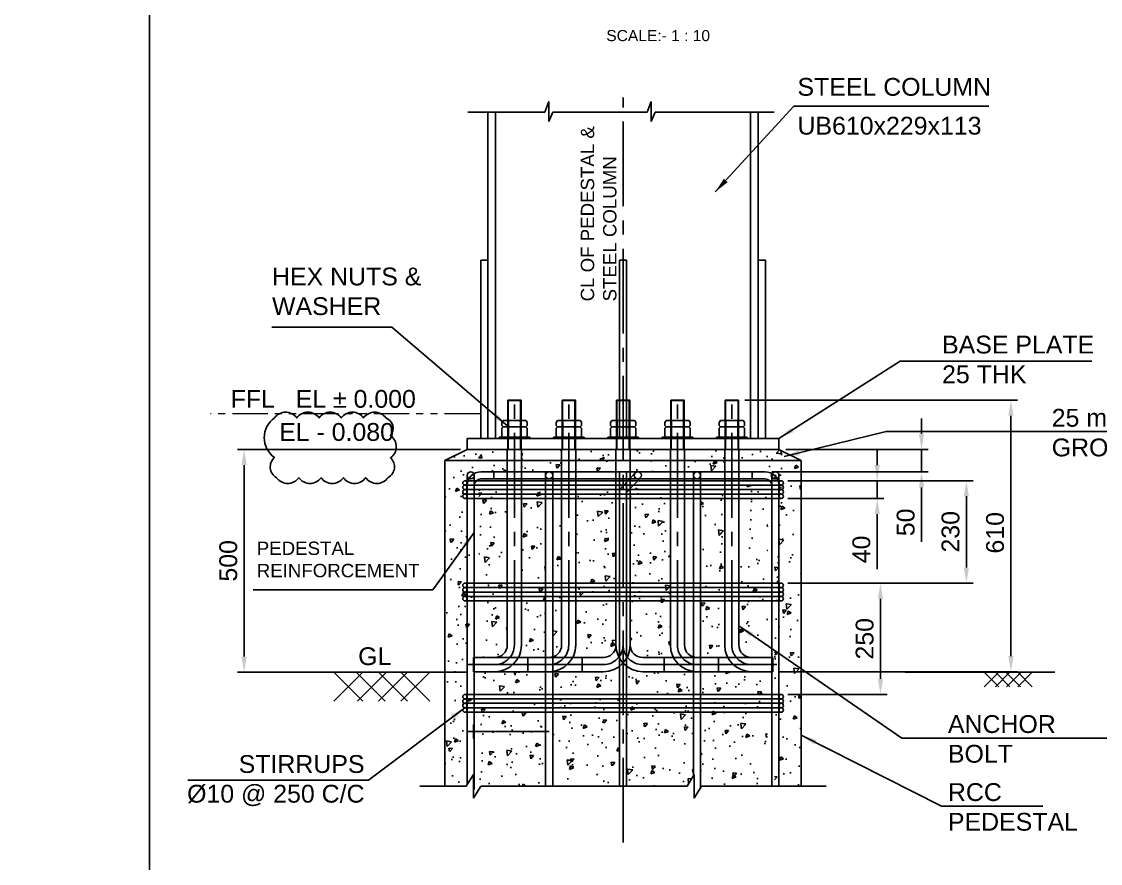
# Model space of a CAD drawing. Header units: millimetres. Extents: x -1055 to 11244, y -20673 to 2560.
# Drawn here: x 6068.5 to 6310.7, y 1367.7 to 1556.7 of the extents above; entities that cross this region are included whole.
import ezdxf
from ezdxf.enums import TextEntityAlignment as Align

# ---------------------------------------------------------------- set-up
doc = ezdxf.new("R2010")
doc.units = ezdxf.units.MM
doc.linetypes.add('CENTER2', pattern=[28.575, 19.05, -3.175, 3.175, -3.175])
doc.linetypes.add('PHANTOM2', pattern=[31.75, 15.875, -3.175, 3.175, -3.175, 3.175, -3.175])
doc.styles.get("Standard").update_dxf_attribs({"font": 'arial.ttf'})
doc.dimstyles.new('ISO-25', dxfattribs={"dimtxt": 4, "dimasz": 3.5, "dimexe": 1.5, "dimexo": 1.5, "dimgap": 1.5, "dimtad": 1, "dimtxsty": 'Standard', "dimcen": 0, "dimadec": 0, "dimazin": 0, "dimtfac": 1, "dimtmove": 0, "dimatfit": 3, "dimfxl": 1, "dimarcsym": 0})

# ---------------------------------------------------------------- blocks, each defined once
blk = doc.blocks.new('*D28462')
at = {"color": 0, "lineweight": -2}
for p, q in [((6230.8, 1471.71), (6292.06, 1471.71)), ((6290.56, 1414.21), (6290.56, 1468.21)), ((6238.61, 1410.71), (6292.06, 1410.71))]:
    blk.add_line(p, q, dxfattribs=at)
at = {"color": 0}
for points in [[(6291.15, 1468.21), (6289.98, 1468.21), (6290.56, 1471.71)], [(6289.98, 1414.21), (6291.15, 1414.21), (6290.56, 1410.71)]]:
    blk.add_solid(points, dxfattribs=at)
at = {"layer": 'Defpoints', "color": 0}
for p in [(6229.3, 1471.71), (6290.56, 1471.71), (6237.11, 1410.71)]:
    blk.add_point(p, dxfattribs=at)
at = {"color": 0, "insert": (6287.02, 1441.91), "char_height": 4, "attachment_point": 5, "rotation": 90}
blk.add_mtext('610', dxfattribs=at)
blk = doc.blocks.new('*D28463')
at = {"color": 0, "lineweight": -2}
for p, q in [((6167, 1460.61), (6116.93, 1460.61)), ((6118.43, 1457.11), (6118.43, 1414.11)), ((6162, 1410.61), (6116.93, 1410.61))]:
    blk.add_line(p, q, dxfattribs=at)
at = {"color": 0}
for points in [[(6119.01, 1457.11), (6117.84, 1457.11), (6118.43, 1460.61)], [(6117.84, 1414.11), (6119.01, 1414.11), (6118.43, 1410.61)]]:
    blk.add_solid(points, dxfattribs=at)
at = {"layer": 'Defpoints', "color": 0}
for p in [(6168.5, 1460.61), (6118.43, 1410.61), (6163.5, 1410.61)]:
    blk.add_point(p, dxfattribs=at)
at = {"color": 0, "insert": (6114.88, 1435.61), "char_height": 4, "attachment_point": 5, "rotation": 90}
blk.add_mtext('500', dxfattribs=at)
blk = doc.blocks.new('*D28464')
at = {"color": 0, "lineweight": -2}
for p, q in [((6270.5, 1464.11), (6270.5, 1467.61)), ((6240, 1460.61), (6272, 1460.61)), ((6270.5, 1460.61), (6270.5, 1455.61)), ((6236.9, 1455.61), (6272, 1455.61)), ((6270.5, 1452.11), (6270.5, 1439.89))]:
    blk.add_line(p, q, dxfattribs=at)
at = {"color": 0}
for points in [[(6269.91, 1464.11), (6271.08, 1464.11), (6270.5, 1460.61)], [(6271.08, 1452.11), (6269.91, 1452.11), (6270.5, 1455.61)]]:
    blk.add_solid(points, dxfattribs=at)
at = {"layer": 'Defpoints', "color": 0}
for p in [(6238.5, 1460.61), (6235.4, 1455.61), (6270.5, 1455.61)]:
    blk.add_point(p, dxfattribs=at)
at = {"color": 0, "insert": (6266.95, 1444.25), "char_height": 4, "attachment_point": 5, "rotation": 90}
blk.add_mtext('50', dxfattribs=at)
blk = doc.blocks.new('*D28465')
at = {"color": 0, "lineweight": -2}
for p, q in [((6260.55, 1457.11), (6260.55, 1460.61)), ((6240.5, 1453.61), (6262.05, 1453.61)), ((6260.55, 1453.61), (6260.55, 1449.61)), ((6240.5, 1449.61), (6262.05, 1449.61)), ((6260.55, 1446.11), (6260.55, 1433.73))]:
    blk.add_line(p, q, dxfattribs=at)
at = {"color": 0}
for points in [[(6259.97, 1457.11), (6261.14, 1457.11), (6260.55, 1453.61)], [(6261.14, 1446.11), (6259.97, 1446.11), (6260.55, 1449.61)]]:
    blk.add_solid(points, dxfattribs=at)
at = {"layer": 'Defpoints', "color": 0}
for p in [(6239, 1453.61), (6239, 1449.61), (6260.55, 1449.61)]:
    blk.add_point(p, dxfattribs=at)
at = {"color": 0, "insert": (6257.01, 1438.17), "char_height": 4, "attachment_point": 5, "rotation": 90}
blk.add_mtext('40', dxfattribs=at)
blk = doc.blocks.new('*D28466')
at = {"color": 0, "lineweight": -2}
for p, q in [((6240.5, 1453.61), (6282.06, 1453.61)), ((6280.56, 1450.11), (6280.56, 1434.11)), ((6240.5, 1430.61), (6282.06, 1430.61))]:
    blk.add_line(p, q, dxfattribs=at)
at = {"color": 0}
for points in [[(6281.14, 1450.11), (6279.98, 1450.11), (6280.56, 1453.61)], [(6279.98, 1434.11), (6281.14, 1434.11), (6280.56, 1430.61)]]:
    blk.add_solid(points, dxfattribs=at)
at = {"layer": 'Defpoints', "color": 0}
for p in [(6239, 1453.61), (6239, 1430.61), (6280.56, 1430.61)]:
    blk.add_point(p, dxfattribs=at)
at = {"color": 0, "insert": (6277.02, 1442.14), "char_height": 4, "attachment_point": 5, "rotation": 90}
blk.add_mtext('230', dxfattribs=at)
blk = doc.blocks.new('*D28467')
at = {"color": 0, "lineweight": -2}
for p, q in [((6240.5, 1430.61), (6262.78, 1430.61)), ((6261.28, 1427.11), (6261.28, 1409.11)), ((6240.5, 1405.61), (6262.78, 1405.61))]:
    blk.add_line(p, q, dxfattribs=at)
at = {"color": 0}
for points in [[(6261.86, 1427.11), (6260.7, 1427.11), (6261.28, 1430.61)], [(6260.7, 1409.11), (6261.86, 1409.11), (6261.28, 1405.61)]]:
    blk.add_solid(points, dxfattribs=at)
at = {"layer": 'Defpoints', "color": 0}
for p in [(6239, 1430.61), (6239, 1405.61), (6261.28, 1405.61)]:
    blk.add_point(p, dxfattribs=at)
at = {"color": 0, "insert": (6257.74, 1418.11), "char_height": 4, "attachment_point": 5, "rotation": 90}
blk.add_mtext('250', dxfattribs=at)

msp = doc.modelspace()

# ---------------------------------------------------------------- hatches: boundary and pattern name
h = msp.add_hatch()
h.set_pattern_fill('AR-CONC', color=256, scale=0.05)
h.set_pattern_definition([(50, (-2943.682, -46.47), (9.1092334, -0.796954), [0.9525, -10.4775]), (355, (-2943.682, -46.47), (-1.762171, 9.552842), [0.762, -8.382029]), (100.45144, (-2942.923, -46.5365), (7.347062, 8.755888), [0.8095, -8.904512]), (46.1842, (-2943.682, -43.93), (13.553952, -2.102116), [1.42875, -15.716253]), (96.63556, (-2942.553, -44.105), (11.870207, 12.371306), [1.214251, -13.35678]), (351.18415, (-2943.682, -43.93), (11.870207, 12.371306), [1.142998, -12.572987]), (21, (-2942.412, -44.565), (7.5807196, -5.11326), [0.9525, -10.4775]), (326, (-2942.412, -44.565), (3.090101, 9.209398), [0.762, -8.382]), (71.45144, (-2941.78, -44.991), (10.670821, 4.0961384), [0.8095, -8.904497]), (37.5, (-2943.682, -46.47), (0.1544302, 4.227752), [0, -8.2804, 0, -8.509, 0, -8.41375]), (7.5, (-2943.682, -46.47), (3.3409831, 5.0090287), [0, -4.8514, 0, -8.0899, 0, -3.20675]), (327.5, (-2946.5142, -46.47), (6.7795298, -0.2864372), [0, -3.175, 0, -9.906, 0, -13.1445]), (317.5, (-2947.784, -46.47), (7.406459, 1.2713246), [0, -4.1275, 0, -6.5786, 0, -9.3345])])
h.paths.add_polyline_path([(6177.506534, 1458.1105), (6177.506534, 1460.6105), (6168.496534, 1460.6105), (6163.496534, 1458.1105)])
h.paths.add_polyline_path([(6180.686534, 1460.6105), (6180.686534, 1458.1105), (6189.706534, 1458.1105), (6189.706534, 1460.6105)])
h.paths.add_polyline_path([(6201.906534, 1458.1105), (6201.906534, 1460.6105), (6192.886534, 1460.6105), (6192.886534, 1458.1105)])
h.paths.add_polyline_path([(6205.086534, 1460.6105), (6205.086534, 1458.1105), (6214.106534, 1458.1105), (6214.106534, 1460.6105)])
h.paths.add_polyline_path([(6217.286534, 1460.6105), (6217.286534, 1458.1105), (6226.306534, 1458.1105), (6226.306534, 1460.6105)])
h.paths.add_polyline_path([(6241.194076, 1459.261728), (6238.496534, 1460.6105), (6229.486534, 1460.6105), (6229.486534, 1458.1105), (6243.496534, 1458.1105)])
at = {"transparency": 33554687}
h = msp.add_hatch(dxfattribs=at)
h.set_pattern_fill('AR-CONC', color=256, scale=0.05, angle=180)
h.set_pattern_definition([(230, (-2943.682, -46.47), (-9.1092334, 0.796954), [0.9525, -10.4775]), (175, (-2943.682, -46.47), (1.762171, -9.552842), [0.762, -8.382029]), (280.45144, (-2944.441, -46.404), (-7.347062, -8.755888), [0.8095, -8.904512]), (226.1842, (-2943.682, -49.01), (-13.553952, 2.102116), [1.42875, -15.716253]), (276.63556, (-2944.812, -48.835), (-11.870207, -12.371306), [1.214251, -13.35678]), (171.18415, (-2943.682, -49.01), (-11.870207, -12.371306), [1.142998, -12.572987]), (201, (-2944.952, -48.375), (-7.5807196, 5.11326), [0.9525, -10.4775]), (146, (-2944.952, -48.375), (-3.090101, -9.209398), [0.762, -8.382]), (251.45144, (-2945.584, -47.949), (-10.670821, -4.0961384), [0.8095, -8.904497]), (217.5, (-2943.682, -46.47), (-0.1544302, -4.227752), [0, -8.2804, 0, -8.509, 0, -8.41375]), (187.5, (-2943.682, -46.47), (-3.3409831, -5.0090287), [0, -4.8514, 0, -8.0899, 0, -3.20675]), (147.5, (-2940.85, -46.47), (-6.7795298, 0.2864372), [0, -3.175, 0, -9.906, 0, -13.1445]), (137.5, (-2939.58, -46.47), (-7.406459, -1.2713246), [0, -4.1275, 0, -6.5786, 0, -9.3345])])
h.paths.add_polyline_path([(6243.496534, 1384.987507), (6243.496534, 1396.487974), (6243.496534, 1413.257847), (6237.496534, 1415.044676), (6237.496534, 1405.6105), (6237.996534, 1405.6105, -0.4142135624), (6238.496534, 1405.1105, -0.4142135624), (6237.996534, 1404.6105), (6237.496534, 1404.6105), (6237.496534, 1384.987507)])
h.paths.add_polyline_path([(6221.129144, 1384.987507), (6235.896534, 1384.987507), (6235.896534, 1404.6105), (6220.896534, 1404.6105), (6220.896534, 1384.612477)])
h.paths.add_polyline_path([(6204.296534, 1384.987507), (6217.849228, 1384.987507), (6219.296534, 1387.320951), (6219.296534, 1404.6105), (6204.296534, 1404.6105)])
h.paths.add_polyline_path([(6187.696534, 1384.987507), (6202.696534, 1384.987507), (6202.696534, 1404.6105), (6187.696534, 1404.6105)])
h.paths.add_polyline_path([(6171.563875, 1384.987507), (6186.096534, 1384.987507), (6186.096534, 1404.6105), (6171.096534, 1404.6105), (6171.096534, 1384.234029)])
h.paths.add_polyline_path([(6163.496534, 1458.1105), (6163.496534, 1384.987507), (6168.283958, 1384.987507), (6169.496534, 1386.942502), (6169.496534, 1404.6105), (6168.996534, 1404.6105, -1), (6168.996534, 1405.6105), (6169.496534, 1405.6105), (6169.496534, 1452.5105, -0.0080660903), (6169.498147, 1452.6105), (6168.996534, 1452.6105, -1), (6168.996534, 1453.6105), (6169.698258, 1453.6105, -0.3115440115), (6172.596534, 1455.6105), (6177.506534, 1455.6105), (6177.506534, 1458.1105)])
h.paths.add_polyline_path([(6186.096534, 1405.6105), (6186.096534, 1410.7105), (6182.086534, 1410.7105), (6171.096534, 1410.7105), (6171.096534, 1405.6105)])
h.paths.add_polyline_path([(6187.696534, 1410.7105), (6187.696534, 1405.6105), (6202.696534, 1405.6105), (6202.696534, 1411.918016, -0.1628126731), (6199.086534, 1410.7105)])
h.paths.add_polyline_path([(6219.296534, 1405.6105), (6219.296534, 1410.7105), (6207.906534, 1410.7105, -0.1628126731), (6204.296534, 1411.918016), (6204.296534, 1405.6105)])
h.paths.add_polyline_path([(6235.896534, 1405.6105), (6235.896534, 1410.7105), (6220.896534, 1410.7105), (6220.896534, 1405.6105)])
h.paths.add_polyline_path([(6243.496534, 1413.257847), (6243.496534, 1428.499626), (6237.496534, 1430.818943), (6237.496534, 1415.044676)])
h.paths.add_polyline_path([(6243.496534, 1428.499626), (6243.496534, 1458.1105), (6229.486534, 1458.1105), (6229.486534, 1455.6105), (6234.396534, 1455.6105, -0.3115440115), (6237.294809, 1453.6105), (6237.996534, 1453.6105, -0.4142135624), (6238.496534, 1453.1105, -0.4142135624), (6237.996534, 1452.6105), (6237.49492, 1452.6105, -0.0080660903), (6237.496534, 1452.5105), (6237.496534, 1430.818943)])
h.paths.add_polyline_path([(6229.486534, 1452.6105), (6229.486534, 1417.430093), (6235.896534, 1415.521164), (6235.896534, 1452.5105, 0.0166805839), (6235.893197, 1452.6105)])
h.paths.add_polyline_path([(6220.896534, 1452.6105), (6220.896534, 1413.8905), (6227.010535, 1413.8905, -0.1229364666), (6226.306534, 1416.7105), (6226.306534, 1452.6105)])
h.paths.add_polyline_path([(6207.906534, 1413.8905), (6212.706534, 1413.8905), (6214.810535, 1413.8905, -0.1229364666), (6214.106534, 1416.7105), (6214.106534, 1452.6105), (6205.086534, 1452.6105), (6205.086534, 1416.7105, 0.4142135624)])
h.paths.add_polyline_path([(6194.286534, 1413.8905), (6199.086534, 1413.8905, 0.4142135624), (6201.906534, 1416.7105), (6201.906534, 1452.6105), (6192.886534, 1452.6105), (6192.886534, 1416.7105, -0.1229364666), (6192.182532, 1413.8905)])
h.paths.add_polyline_path([(6182.086534, 1413.8905), (6186.096534, 1413.8905), (6186.096534, 1452.6105), (6180.686534, 1452.6105), (6180.686534, 1416.7105, -0.1229364666), (6179.982532, 1413.8905)])
h.paths.add_polyline_path([(6171.096534, 1452.5105), (6171.096534, 1413.8905), (6174.686534, 1413.8905, 0.4142135624), (6177.506534, 1416.7105), (6177.506534, 1452.6105), (6171.099871, 1452.6105, 0.0166805839)])
h.paths.add_polyline_path([(6187.696534, 1452.6105), (6187.696534, 1414.009333, 0.3312391385), (6189.706534, 1416.7105), (6189.706534, 1452.6105)])
h.paths.add_polyline_path([(6217.286534, 1458.1105), (6217.286534, 1455.6105), (6226.306534, 1455.6105), (6226.306534, 1458.1105)])
h.paths.add_polyline_path([(6205.086534, 1458.1105), (6205.086534, 1455.6105), (6214.106534, 1455.6105), (6214.106534, 1458.1105)])
h.paths.add_polyline_path([(6192.886534, 1458.1105), (6192.886534, 1455.6105), (6201.906534, 1455.6105), (6201.906534, 1458.1105)])
h.paths.add_polyline_path([(6180.686534, 1458.1105), (6180.686534, 1455.6105), (6189.706534, 1455.6105), (6189.706534, 1458.1105)])
h.paths.add_polyline_path([(6068.46423, 1437.821175), (6068.46423, 1444.599824), (6073.517095, 1444.599824), (6073.517095, 1437.821175)], flags=9)

# ---------------------------------------------------------------- linework, layer by layer
for p, q in [((6097.145682, 1733.838959), (6097.145682, 1358.552122)), ((6185.926349, 1536.391366), (6186.834527, 1538.785495)), ((6186.834527, 1538.785495), (6186.834527, 1534.298027)), ((6208.87454, 1536.391366), (6209.782718, 1538.785495)), ((6209.782718, 1538.785495), (6209.782718, 1534.298027)), ((6168.617191, 1536.391366), (6185.926349, 1536.391366)), ((6173.146534, 1463.1105), (6173.146534, 1536.391366)), ((6174.876534, 1463.1105), (6174.876534, 1536.391366)), ((6186.834527, 1534.298027), (6187.742705, 1536.391366)), ((6187.742705, 1536.391366), (6208.87454, 1536.391366)), ((6209.782718, 1534.298027), (6210.690896, 1536.391366)), ((6210.690896, 1536.391366), (6237.38206, 1536.391366)), ((6232.115482, 1463.165195), (6232.115482, 1536.391366)), ((6233.845419, 1463.150366), (6233.845419, 1536.391366)), ((6171.546534, 1463.1105), (6171.546534, 1503.1105)), ((6171.546534, 1503.1105), (6173.146534, 1503.1105)), ((6235.445329, 1503.133422), (6233.845419, 1503.133422)), ((6235.445329, 1463.133422), (6235.445329, 1503.133422)), ((6177.596534, 1471.7105), (6180.596534, 1471.7105)), ((6179.096534, 1471.7105), (6177.596534, 1471.7105)), ((6177.596534, 1471.7105), (6177.596534, 1463.6105)), ((6177.696534, 1471.7105), (6177.596534, 1471.6105)), ((6177.596534, 1471.6105), (6180.596534, 1471.6105)), ((6177.696534, 1471.7105), (6177.696534, 1460.6105)), ((6180.496534, 1471.7105), (6180.496534, 1460.6105)), ((6180.496534, 1471.7105), (6180.596534, 1471.6105)), ((6180.596534, 1465.9105), (6180.596534, 1471.7105)), ((6189.796534, 1471.7105), (6192.796534, 1471.7105)), ((6191.296534, 1471.7105), (6189.796534, 1471.7105)), ((6189.796534, 1471.7105), (6189.796534, 1463.6105)), ((6189.896534, 1471.7105), (6189.796534, 1471.6105)), ((6189.796534, 1471.6105), (6192.796534, 1471.6105)), ((6189.896534, 1471.7105), (6189.896534, 1460.6105)), ((6192.696534, 1471.7105), (6192.696534, 1460.6105)), ((6192.696534, 1471.7105), (6192.796534, 1471.6105)), ((6192.796534, 1465.9105), (6192.796534, 1471.7105)), ((6201.996534, 1471.7105), (6204.996534, 1471.7105)), ((6203.496534, 1471.7105), (6201.996534, 1471.7105)), ((6201.996534, 1471.7105), (6201.996534, 1463.6105)), ((6202.096534, 1471.7105), (6201.996534, 1471.6105)), ((6201.996534, 1471.6105), (6204.996534, 1471.6105)), ((6202.096534, 1471.7105), (6202.096534, 1460.6105)), ((6204.896534, 1471.7105), (6204.896534, 1460.6105)), ((6204.896534, 1471.7105), (6204.996534, 1471.6105)), ((6204.996534, 1465.9105), (6204.996534, 1471.7105)), ((6214.196534, 1471.7105), (6217.196534, 1471.7105)), ((6215.696534, 1471.7105), (6214.196534, 1471.7105)), ((6214.196534, 1471.7105), (6214.196534, 1463.6105)), ((6214.296534, 1471.7105), (6214.196534, 1471.6105)), ((6214.196534, 1471.6105), (6217.196534, 1471.6105)), ((6214.296534, 1471.7105), (6214.296534, 1460.6105)), ((6217.096534, 1471.7105), (6217.096534, 1460.6105)), ((6217.096534, 1471.7105), (6217.196534, 1471.6105)), ((6217.196534, 1465.9105), (6217.196534, 1471.7105)), ((6226.396534, 1471.7105), (6229.396534, 1471.7105)), ((6227.896534, 1471.7105), (6226.396534, 1471.7105)), ((6226.396534, 1471.7105), (6226.396534, 1463.6105)), ((6226.496534, 1471.7105), (6226.396534, 1471.6105)), ((6226.396534, 1471.6105), (6229.396534, 1471.6105)), ((6226.496534, 1471.7105), (6226.496534, 1460.6105)), ((6229.296534, 1471.7105), (6229.296534, 1460.6105)), ((6229.296534, 1471.7105), (6229.396534, 1471.6105)), ((6229.396534, 1465.9105), (6229.396534, 1471.7105)), ((6176.546534, 1467.1105), (6176.246534, 1466.670298)), ((6176.246534, 1466.002125), (6176.246534, 1466.670298)), ((6176.546534, 1465.7105), (6176.246534, 1466.002125)), ((6176.246534, 1465.4105), (6176.546534, 1465.7105)), ((6176.246534, 1463.7105), (6176.246534, 1465.4105)), ((6176.546534, 1467.1105), (6177.746534, 1467.1105)), ((6176.546534, 1465.7105), (6177.746534, 1465.7105)), ((6177.746534, 1466.9105), (6177.546534, 1467.1105)), ((6177.746534, 1465.9105), (6177.546534, 1465.7105)), ((6177.746534, 1465.5105), (6177.546534, 1465.7105)), ((6177.746534, 1467.1105), (6180.446534, 1467.1105)), ((6177.746534, 1466.9105), (6177.846534, 1467.1105)), ((6177.746534, 1466.9105), (6177.746534, 1465.9105)), ((6177.746534, 1465.9105), (6177.846534, 1465.7105)), ((6177.746534, 1465.5105), (6177.846534, 1465.7105)), ((6177.746534, 1465.7105), (6180.796534, 1465.7105)), ((6177.746534, 1463.6105), (6177.746534, 1465.5105)), ((6180.446534, 1466.9105), (6180.346534, 1467.1105)), ((6180.446534, 1465.9105), (6180.346534, 1465.7105)), ((6180.446534, 1465.5105), (6180.346534, 1465.7105)), ((6180.446534, 1467.1105), (6181.646534, 1467.1105)), ((6180.446534, 1466.9105), (6180.646534, 1467.1105)), ((6180.446534, 1466.9105), (6180.446534, 1465.9105)), ((6180.446534, 1465.9105), (6180.646534, 1465.7105)), ((6180.446534, 1465.5105), (6180.646534, 1465.7105)), ((6180.446534, 1465.5105), (6180.446534, 1463.6105)), ((6180.596534, 1463.6105), (6180.596534, 1465.9105)), ((6180.796534, 1465.7105), (6181.646534, 1465.7105)), ((6181.646534, 1467.1105), (6181.946534, 1466.726012)), ((6181.646534, 1465.7105), (6181.946534, 1466.002125)), ((6181.946534, 1465.4105), (6181.646534, 1465.7105)), ((6181.946534, 1466.002125), (6181.946534, 1466.726012)), ((6181.946534, 1465.4105), (6181.946534, 1463.7105)), ((6188.746534, 1467.1105), (6188.446534, 1466.670298)), ((6188.446534, 1466.002125), (6188.446534, 1466.670298)), ((6188.746534, 1465.7105), (6188.446534, 1466.002125)), ((6188.446534, 1465.4105), (6188.746534, 1465.7105)), ((6188.446534, 1463.7105), (6188.446534, 1465.4105)), ((6188.746534, 1467.1105), (6189.946534, 1467.1105)), ((6188.746534, 1465.7105), (6189.946534, 1465.7105)), ((6189.946534, 1466.9105), (6189.746534, 1467.1105)), ((6189.946534, 1465.9105), (6189.746534, 1465.7105)), ((6189.946534, 1465.5105), (6189.746534, 1465.7105)), ((6189.946534, 1467.1105), (6192.646534, 1467.1105)), ((6189.946534, 1466.9105), (6190.046534, 1467.1105)), ((6189.946534, 1466.9105), (6189.946534, 1465.9105)), ((6189.946534, 1465.9105), (6190.046534, 1465.7105)), ((6189.946534, 1465.5105), (6190.046534, 1465.7105)), ((6189.946534, 1465.7105), (6192.996534, 1465.7105)), ((6189.946534, 1463.6105), (6189.946534, 1465.5105)), ((6192.646534, 1466.9105), (6192.546534, 1467.1105)), ((6192.646534, 1465.9105), (6192.546534, 1465.7105)), ((6192.646534, 1465.5105), (6192.546534, 1465.7105)), ((6192.646534, 1467.1105), (6193.846534, 1467.1105)), ((6192.646534, 1466.9105), (6192.846534, 1467.1105)), ((6192.646534, 1466.9105), (6192.646534, 1465.9105)), ((6192.646534, 1465.9105), (6192.846534, 1465.7105)), ((6192.646534, 1465.5105), (6192.846534, 1465.7105)), ((6192.646534, 1465.5105), (6192.646534, 1463.6105)), ((6192.796534, 1463.6105), (6192.796534, 1465.9105)), ((6192.996534, 1465.7105), (6193.846534, 1465.7105)), ((6193.846534, 1467.1105), (6194.146534, 1466.726012)), ((6193.846534, 1465.7105), (6194.146534, 1466.002125)), ((6194.146534, 1465.4105), (6193.846534, 1465.7105)), ((6194.146534, 1466.002125), (6194.146534, 1466.726012)), ((6194.146534, 1465.4105), (6194.146534, 1463.7105)), ((6200.946534, 1467.1105), (6200.646534, 1466.670298)), ((6200.646534, 1466.002125), (6200.646534, 1466.670298)), ((6200.946534, 1465.7105), (6200.646534, 1466.002125)), ((6200.646534, 1465.4105), (6200.946534, 1465.7105)), ((6200.646534, 1463.7105), (6200.646534, 1465.4105)), ((6200.946534, 1467.1105), (6202.146534, 1467.1105)), ((6200.946534, 1465.7105), (6202.146534, 1465.7105)), ((6202.146534, 1466.9105), (6201.946534, 1467.1105)), ((6202.146534, 1465.9105), (6201.946534, 1465.7105)), ((6202.146534, 1465.5105), (6201.946534, 1465.7105)), ((6202.146534, 1467.1105), (6204.846534, 1467.1105)), ((6202.146534, 1466.9105), (6202.246534, 1467.1105)), ((6202.146534, 1466.9105), (6202.146534, 1465.9105)), ((6202.146534, 1465.9105), (6202.246534, 1465.7105)), ((6202.146534, 1465.5105), (6202.246534, 1465.7105)), ((6202.146534, 1465.7105), (6205.196534, 1465.7105)), ((6202.146534, 1463.6105), (6202.146534, 1465.5105)), ((6204.846534, 1466.9105), (6204.746534, 1467.1105)), ((6204.846534, 1465.9105), (6204.746534, 1465.7105)), ((6204.846534, 1465.5105), (6204.746534, 1465.7105)), ((6204.846534, 1467.1105), (6206.046534, 1467.1105)), ((6204.846534, 1466.9105), (6205.046534, 1467.1105)), ((6204.846534, 1466.9105), (6204.846534, 1465.9105)), ((6204.846534, 1465.9105), (6205.046534, 1465.7105)), ((6204.846534, 1465.5105), (6205.046534, 1465.7105)), ((6204.846534, 1465.5105), (6204.846534, 1463.6105)), ((6204.996534, 1463.6105), (6204.996534, 1465.9105)), ((6205.196534, 1465.7105), (6206.046534, 1465.7105)), ((6206.046534, 1467.1105), (6206.346534, 1466.726012)), ((6206.046534, 1465.7105), (6206.346534, 1466.002125)), ((6206.346534, 1465.4105), (6206.046534, 1465.7105)), ((6206.346534, 1466.002125), (6206.346534, 1466.726012)), ((6206.346534, 1465.4105), (6206.346534, 1463.7105)), ((6213.146534, 1467.1105), (6212.846534, 1466.670298)), ((6212.846534, 1466.002125), (6212.846534, 1466.670298)), ((6213.146534, 1465.7105), (6212.846534, 1466.002125)), ((6212.846534, 1465.4105), (6213.146534, 1465.7105)), ((6212.846534, 1463.7105), (6212.846534, 1465.4105)), ((6213.146534, 1467.1105), (6214.346534, 1467.1105)), ((6213.146534, 1465.7105), (6214.346534, 1465.7105)), ((6214.346534, 1466.9105), (6214.146534, 1467.1105)), ((6214.346534, 1465.9105), (6214.146534, 1465.7105)), ((6214.346534, 1465.5105), (6214.146534, 1465.7105)), ((6214.346534, 1467.1105), (6217.046534, 1467.1105)), ((6214.346534, 1466.9105), (6214.446534, 1467.1105)), ((6214.346534, 1466.9105), (6214.346534, 1465.9105)), ((6214.346534, 1465.9105), (6214.446534, 1465.7105)), ((6214.346534, 1465.5105), (6214.446534, 1465.7105)), ((6214.346534, 1465.7105), (6217.396534, 1465.7105)), ((6214.346534, 1463.6105), (6214.346534, 1465.5105)), ((6217.046534, 1466.9105), (6216.946534, 1467.1105)), ((6217.046534, 1465.9105), (6216.946534, 1465.7105)), ((6217.046534, 1465.5105), (6216.946534, 1465.7105)), ((6217.046534, 1467.1105), (6218.246534, 1467.1105)), ((6217.046534, 1466.9105), (6217.246534, 1467.1105)), ((6217.046534, 1466.9105), (6217.046534, 1465.9105)), ((6217.046534, 1465.9105), (6217.246534, 1465.7105)), ((6217.046534, 1465.5105), (6217.246534, 1465.7105)), ((6217.046534, 1465.5105), (6217.046534, 1463.6105)), ((6217.196534, 1463.6105), (6217.196534, 1465.9105)), ((6217.396534, 1465.7105), (6218.246534, 1465.7105)), ((6218.246534, 1467.1105), (6218.546534, 1466.726012)), ((6218.246534, 1465.7105), (6218.546534, 1466.002125)), ((6218.546534, 1465.4105), (6218.246534, 1465.7105)), ((6218.546534, 1466.002125), (6218.546534, 1466.726012)), ((6218.546534, 1465.4105), (6218.546534, 1463.7105)), ((6225.346534, 1467.1105), (6225.046534, 1466.670298)), ((6225.046534, 1466.002125), (6225.046534, 1466.670298)), ((6225.346534, 1465.7105), (6225.046534, 1466.002125)), ((6225.046534, 1465.4105), (6225.346534, 1465.7105)), ((6225.046534, 1463.7105), (6225.046534, 1465.4105)), ((6225.346534, 1467.1105), (6226.546534, 1467.1105)), ((6225.346534, 1465.7105), (6226.546534, 1465.7105)), ((6226.546534, 1466.9105), (6226.346534, 1467.1105)), ((6226.546534, 1465.9105), (6226.346534, 1465.7105)), ((6226.546534, 1465.5105), (6226.346534, 1465.7105)), ((6226.546534, 1467.1105), (6229.246534, 1467.1105)), ((6226.546534, 1466.9105), (6226.646534, 1467.1105)), ((6226.546534, 1466.9105), (6226.546534, 1465.9105)), ((6226.546534, 1465.9105), (6226.646534, 1465.7105)), ((6226.546534, 1465.5105), (6226.646534, 1465.7105)), ((6226.546534, 1465.7105), (6229.596534, 1465.7105)), ((6226.546534, 1463.6105), (6226.546534, 1465.5105)), ((6229.246534, 1466.9105), (6229.146534, 1467.1105)), ((6229.246534, 1465.9105), (6229.146534, 1465.7105)), ((6229.246534, 1465.5105), (6229.146534, 1465.7105)), ((6229.246534, 1467.1105), (6230.446534, 1467.1105)), ((6229.246534, 1466.9105), (6229.446534, 1467.1105)), ((6229.246534, 1466.9105), (6229.246534, 1465.9105)), ((6229.246534, 1465.9105), (6229.446534, 1465.7105)), ((6229.246534, 1465.5105), (6229.446534, 1465.7105)), ((6229.246534, 1465.5105), (6229.246534, 1463.6105)), ((6229.396534, 1463.6105), (6229.396534, 1465.9105)), ((6229.596534, 1465.7105), (6230.446534, 1465.7105)), ((6230.446534, 1467.1105), (6230.746534, 1466.726012)), ((6230.446534, 1465.7105), (6230.746534, 1466.002125)), ((6230.746534, 1465.4105), (6230.446534, 1465.7105)), ((6230.746534, 1466.002125), (6230.746534, 1466.726012)), ((6230.746534, 1465.4105), (6230.746534, 1463.7105)), ((6168.496534, 1463.1105), (6238.496534, 1463.1105)), ((6168.496534, 1460.6105), (6168.496534, 1463.1105)), ((6175.646534, 1463.1105), (6175.646534, 1463.4105)), ((6175.646534, 1463.4105), (6182.546534, 1463.4105)), ((6175.646534, 1463.1105), (6182.546534, 1463.1105)), ((6176.546534, 1463.418874), (6176.246534, 1463.7105)), ((6177.746534, 1463.6105), (6177.546534, 1463.4105)), ((6177.596534, 1463.6105), (6177.596534, 1460.6105)), ((6177.746534, 1463.6105), (6177.846534, 1463.4105)), ((6180.446534, 1463.6105), (6180.346534, 1463.4105)), ((6180.446534, 1463.6105), (6180.646534, 1463.4105)), ((6180.596534, 1463.6105), (6180.596534, 1460.6105)), ((6181.646534, 1463.418874), (6181.946534, 1463.7105)), ((6182.546534, 1463.4105), (6182.546534, 1463.1105)), ((6187.846534, 1463.1105), (6187.846534, 1463.4105)), ((6187.846534, 1463.4105), (6194.746534, 1463.4105)), ((6187.846534, 1463.1105), (6194.746534, 1463.1105)), ((6188.746534, 1463.418874), (6188.446534, 1463.7105)), ((6189.946534, 1463.6105), (6189.746534, 1463.4105)), ((6189.796534, 1463.6105), (6189.796534, 1460.6105)), ((6189.946534, 1463.6105), (6190.046534, 1463.4105)), ((6192.646534, 1463.6105), (6192.546534, 1463.4105)), ((6192.646534, 1463.6105), (6192.846534, 1463.4105)), ((6192.796534, 1463.6105), (6192.796534, 1460.6105)), ((6193.846534, 1463.418874), (6194.146534, 1463.7105)), ((6194.746534, 1463.4105), (6194.746534, 1463.1105)), ((6200.046534, 1463.1105), (6200.046534, 1463.4105)), ((6200.046534, 1463.4105), (6206.946534, 1463.4105)), ((6200.046534, 1463.1105), (6206.946534, 1463.1105)), ((6200.946534, 1463.418874), (6200.646534, 1463.7105)), ((6202.146534, 1463.6105), (6201.946534, 1463.4105)), ((6201.996534, 1463.6105), (6201.996534, 1460.6105)), ((6202.146534, 1463.6105), (6202.246534, 1463.4105)), ((6204.846534, 1463.6105), (6204.746534, 1463.4105)), ((6204.846534, 1463.6105), (6205.046534, 1463.4105)), ((6204.996534, 1463.6105), (6204.996534, 1460.6105)), ((6206.046534, 1463.418874), (6206.346534, 1463.7105)), ((6206.946534, 1463.4105), (6206.946534, 1463.1105)), ((6212.246534, 1463.1105), (6212.246534, 1463.4105)), ((6212.246534, 1463.4105), (6219.146534, 1463.4105)), ((6212.246534, 1463.1105), (6219.146534, 1463.1105)), ((6213.146534, 1463.418874), (6212.846534, 1463.7105)), ((6214.346534, 1463.6105), (6214.146534, 1463.4105)), ((6214.196534, 1463.6105), (6214.196534, 1460.6105)), ((6214.346534, 1463.6105), (6214.446534, 1463.4105)), ((6217.046534, 1463.6105), (6216.946534, 1463.4105)), ((6217.046534, 1463.6105), (6217.246534, 1463.4105)), ((6217.196534, 1463.6105), (6217.196534, 1460.6105)), ((6218.246534, 1463.418874), (6218.546534, 1463.7105)), ((6219.146534, 1463.4105), (6219.146534, 1463.1105)), ((6224.446534, 1463.1105), (6224.446534, 1463.4105)), ((6224.446534, 1463.4105), (6231.346534, 1463.4105)), ((6224.446534, 1463.1105), (6231.346534, 1463.1105)), ((6225.346534, 1463.418874), (6225.046534, 1463.7105)), ((6226.546534, 1463.6105), (6226.346534, 1463.4105)), ((6226.396534, 1463.6105), (6226.396534, 1460.6105)), ((6226.546534, 1463.6105), (6226.646534, 1463.4105)), ((6229.246534, 1463.6105), (6229.146534, 1463.4105)), ((6229.246534, 1463.6105), (6229.446534, 1463.4105)), ((6229.396534, 1463.6105), (6229.396534, 1460.6105)), ((6230.446534, 1463.418874), (6230.746534, 1463.7105)), ((6231.346534, 1463.4105), (6231.346534, 1463.1105)), ((6238.496534, 1463.1105), (6238.496534, 1460.6105)), ((6168.496534, 1460.6105), (6163.496534, 1458.1105)), ((6238.496534, 1460.6105), (6168.496534, 1460.6105)), ((6177.506534, 1416.7105), (6177.506534, 1460.6105)), ((6180.686534, 1416.7105), (6180.686534, 1460.6105)), ((6189.706534, 1416.7105), (6189.706534, 1460.6105)), ((6192.886534, 1416.7105), (6192.886534, 1460.6105)), ((6201.906534, 1416.7105), (6201.906534, 1460.6105)), ((6205.086534, 1416.7105), (6205.086534, 1460.6105)), ((6214.106534, 1416.7105), (6214.106534, 1460.6105)), ((6217.286534, 1416.7105), (6217.286534, 1460.6105)), ((6226.306534, 1416.7105), (6226.306534, 1460.6105)), ((6229.486534, 1416.7105), (6229.486534, 1460.6105)), ((6238.496534, 1460.6105), (6243.496534, 1458.1105)), ((6163.496534, 1458.1105), (6163.496534, 1384.987507)), ((6163.496534, 1458.1105), (6243.496534, 1458.1105)), ((6243.496534, 1458.1105), (6243.496534, 1384.987507)), ((6235.396534, 1455.6105), (6171.596534, 1455.6105)), ((6174.496534, 1455.6105), (6174.496534, 1454.0105)), ((6186.096534, 1384.987507), (6186.096534, 1455.6105)), ((6186.096534, 1455.6105), (6187.696534, 1455.6105)), ((6187.696534, 1384.987507), (6187.696534, 1455.6105)), ((6202.696534, 1384.987507), (6202.696534, 1455.6105)), ((6202.696534, 1455.6105), (6204.296534, 1455.6105)), ((6204.296534, 1384.987507), (6204.296534, 1455.6105)), ((6219.296534, 1387.320951), (6219.296534, 1455.6105)), ((6219.296534, 1455.6105), (6220.896534, 1455.6105)), ((6220.896534, 1384.612477), (6220.896534, 1455.6105)), ((6232.496534, 1455.6105), (6232.496534, 1454.0105)), ((6167.996534, 1453.6105), (6238.996534, 1453.6105)), ((6168.496534, 1454.8105), (6168.496534, 1385.330235)), ((6170.096534, 1454.8105), (6170.096534, 1384.234029)), ((6235.396534, 1454.0105), (6171.596534, 1454.0105)), ((6202.696534, 1451.586811), (6206.211451, 1455.356098)), ((6204.296534, 1450.956555), (6207.381617, 1454.264901)), ((6236.896534, 1454.8105), (6236.896534, 1384.987507)), ((6238.496534, 1454.8105), (6238.496534, 1384.987507)), ((6167.996534, 1452.6105), (6238.996534, 1452.6105)), ((6167.996534, 1452.6105), (6238.996534, 1452.6105)), ((6167.996534, 1451.6105), (6238.996534, 1451.6105)), ((6167.996534, 1451.6105), (6238.996534, 1451.6105)), ((6167.996534, 1450.6105), (6238.996534, 1450.6105)), ((6167.996534, 1450.6105), (6238.996534, 1450.6105)), ((6167.996534, 1449.6105), (6238.996534, 1449.6105)), ((6167.996534, 1430.6105), (6238.996534, 1430.6105)), ((6167.996534, 1429.6105), (6238.996534, 1429.6105)), ((6167.996534, 1429.6105), (6238.996534, 1429.6105)), ((6167.996534, 1428.6105), (6238.996534, 1428.6105)), ((6167.996534, 1428.6105), (6238.996534, 1428.6105)), ((6167.996534, 1427.6105), (6238.996534, 1427.6105)), ((6167.996534, 1427.6105), (6238.996534, 1427.6105)), ((6167.996534, 1426.6105), (6238.996534, 1426.6105)), ((6169.886534, 1413.8905), (6186.886534, 1413.8905)), ((6169.886534, 1413.8905), (6169.886534, 1410.7105)), ((6182.086534, 1413.8905), (6199.086534, 1413.8905)), ((6182.086534, 1413.8905), (6182.086534, 1410.7105)), ((6194.286534, 1413.8905), (6194.286534, 1410.7105)), ((6224.906534, 1413.8905), (6207.906534, 1413.8905)), ((6212.706534, 1413.8905), (6212.706534, 1410.7105)), ((6237.106534, 1413.8905), (6220.106534, 1413.8905)), ((6224.906534, 1413.8905), (6224.906534, 1410.7105)), ((6237.106534, 1413.8905), (6237.106534, 1410.7105)), ((6168.496534, 1410.6105), (6123.050487, 1410.6105)), ((6138.569089, 1410.6105), (6145.107925, 1404.071664)), ((6145.107925, 1410.6105), (6138.569089, 1404.071664)), ((6143.569089, 1410.6105), (6150.107925, 1404.071664)), ((6150.388187, 1410.6105), (6143.849352, 1404.071664)), ((6148.569089, 1410.6105), (6155.107925, 1404.071664)), ((6155.107925, 1410.6105), (6148.569089, 1404.071664)), ((6153.569089, 1410.6105), (6160.107925, 1404.071664)), ((6160.107925, 1410.6105), (6153.569089, 1404.071664)), ((6169.886534, 1410.7105), (6186.886534, 1410.7105)), ((6182.086534, 1410.7105), (6199.086534, 1410.7105)), ((6224.906534, 1410.7105), (6207.906534, 1410.7105)), ((6237.106534, 1410.7105), (6220.106534, 1410.7105)), ((6266.809477, 1410.6105), (6300.391777, 1410.6105)), ((6287.856423, 1410.6105), (6284.587005, 1407.341082)), ((6284.587005, 1410.6105), (6287.856423, 1407.341082)), ((6290.356423, 1410.6105), (6287.087005, 1407.341082)), ((6287.087005, 1410.6105), (6290.356423, 1407.341082)), ((6289.446874, 1410.6105), (6292.716292, 1407.341082)), ((6292.856423, 1410.6105), (6289.587005, 1407.341082)), ((6295.356423, 1410.6105), (6292.087005, 1407.341082)), ((6292.087005, 1410.6105), (6295.356423, 1407.341082)), ((6167.996534, 1405.6105), (6238.996534, 1405.6105)), ((6167.996534, 1404.6105), (6238.996534, 1404.6105)), ((6167.996534, 1404.6105), (6238.996534, 1404.6105)), ((6167.996534, 1403.6105), (6238.996534, 1403.6105)), ((6167.996534, 1403.6105), (6238.996534, 1403.6105)), ((6167.996534, 1402.6105), (6238.996534, 1402.6105)), ((6167.996534, 1402.6105), (6238.996534, 1402.6105)), ((6167.996534, 1401.6105), (6238.996534, 1401.6105)), ((6169.886534, 1398.8905), (6169.886534, 1395.7105)), ((6168.283958, 1384.987507), (6169.923916, 1387.631558)), ((6169.923916, 1387.631558), (6169.923916, 1382.343457)), ((6217.849228, 1384.987507), (6219.489186, 1387.631558)), ((6219.489186, 1387.631558), (6219.489186, 1382.343457)), ((6157.877367, 1384.987507), (6168.283958, 1384.987507)), ((6171.563875, 1384.987507), (6169.923916, 1382.343457)), ((6171.563875, 1384.987507), (6217.849228, 1384.987507)), ((6221.129144, 1384.987507), (6219.489186, 1382.343457)), ((6221.129144, 1384.987507), (6249.1157, 1384.987507))]:
    msp.add_line(p, q)
at = {"color": 3, "linetype": 'CENTER2'}
for p, q in [((6203.496534, 1372.35075), (6203.496534, 1539.68589)), ((6179.096534, 1416.7105), (6179.096534, 1473.455527)), ((6191.296534, 1416.7105), (6191.296534, 1473.455527)), ((6215.696534, 1416.7105), (6215.696534, 1473.455527)), ((6227.896534, 1416.7105), (6227.896534, 1473.455527)), ((6168.382797, 1412.3005), (6186.886534, 1412.3005)), ((6182.086534, 1412.3005), (6199.086534, 1412.3005)), ((6224.906534, 1412.3005), (6207.906534, 1412.3005)), ((6237.984048, 1412.3005), (6220.106534, 1412.3005)), ((6168.382797, 1397.3005), (6186.886534, 1397.3005))]:
    msp.add_line(p, q, dxfattribs=at)
at = {"color": 50, "linetype": 'PHANTOM2', "lineweight": 0, "ltscale": 0.5}
msp.add_line((6171.348603, 1468.6105), (6110.883777, 1468.6105), dxfattribs=at)
msp.add_lwpolyline([(6204.296534, 1463.1105), (6202.696534, 1463.1105), (6202.696534, 1503.1105), (6204.296534, 1503.1105)], close=True)
at = {"color": 1}
msp.add_lwpolyline([(6125.24142, 1467.696689, -0.5206), (6130.24142, 1467.696689, -0.5206), (6135.24142, 1467.696689, -0.5206), (6140.24142, 1467.696689, -0.5206), (6145.24142, 1467.696689, -0.5206), (6150.24142, 1467.696689, -0.5206), (6151.2714, 1463.726669, -0.5206), (6151.2714, 1458.726669, -0.5206), (6150.710763, 1454.287306, -0.5206), (6145.710763, 1454.287306, -0.5206), (6140.710763, 1454.287306, -0.5206), (6135.710763, 1454.287306, -0.5206), (6130.710763, 1454.287306, -0.5206), (6125.710763, 1454.287306, -0.5206), (6125.24142, 1458.817963, -0.5206), (6125.24142, 1467.696689, -0.5206)], format="xyb", close=True, dxfattribs=at)
for centre, radius in [((6169.296534, 1454.8105), 0.8), ((6186.896534, 1454.8105), 0.8), ((6206.796534, 1454.8105), 0.8), ((6220.096534, 1454.8105), 0.8), ((6237.696534, 1454.8105), 0.8), ((6167.996534, 1453.1105), 0.5), ((6238.996534, 1453.1105), 0.5), ((6167.996534, 1452.1105), 0.5), ((6167.996534, 1451.1105), 0.5), ((6238.996534, 1452.1105), 0.5), ((6238.996534, 1451.1105), 0.5), ((6167.996534, 1450.1105), 0.5), ((6238.996534, 1450.1105), 0.5), ((6167.996534, 1430.1105), 0.5), ((6167.996534, 1429.1105), 0.5), ((6238.996534, 1430.1105), 0.5), ((6238.996534, 1429.1105), 0.5), ((6167.996534, 1428.1105), 0.5), ((6167.996534, 1427.1105), 0.5), ((6238.996534, 1428.1105), 0.5), ((6238.996534, 1427.1105), 0.5), ((6167.996534, 1405.1105), 0.5), ((6238.996534, 1405.1105), 0.5), ((6167.996534, 1404.1105), 0.5), ((6167.996534, 1403.1105), 0.5), ((6167.996534, 1402.1105), 0.5), ((6238.996534, 1404.1105), 0.5), ((6238.996534, 1403.1105), 0.5), ((6238.996534, 1402.1105), 0.5)]:
    msp.add_circle(centre, radius)
at = {"extrusion": (0, 0, -1)}
for centre, radius, start, end in [((-6171.596534, 1452.5105), 3.1, 0, 90), ((-6235.396534, 1452.5105), 3.1, 90, 180), ((-6171.596534, 1452.5105), 1.5, 0, 90), ((-6235.396534, 1452.5105), 1.5, 90, 180)]:
    msp.add_arc(centre, radius, start, end, dxfattribs=at)
for centre, radius, start, end in [((6174.686534, 1416.7105), 6, 270, 0), ((6174.686534, 1416.7105), 2.82, 270, 0), ((6186.886534, 1416.7105), 6, 270, 0), ((6186.886534, 1416.7105), 2.82, 270, 0), ((6199.086534, 1416.7105), 6, 270, 0), ((6199.086534, 1416.7105), 2.82, 270, 0), ((6207.906534, 1416.7105), 6, 180, 270), ((6207.906534, 1416.7105), 2.82, 180, 270), ((6220.106534, 1416.7105), 6, 180, 270), ((6220.106534, 1416.7105), 2.82, 180, 270), ((6232.306534, 1416.7105), 6, 180, 270), ((6232.306534, 1416.7105), 2.82, 180, 270)]:
    msp.add_arc(centre, radius, start, end)
at = {"color": 3, "linetype": 'CENTER2'}
for centre, start, end in [((6174.686534, 1416.7105), 270, 0), ((6186.886534, 1416.7105), 270, 0), ((6199.086534, 1416.7105), 270, 0), ((6207.906534, 1416.7105), 180, 270), ((6220.106534, 1416.7105), 180, 270), ((6232.306534, 1416.7105), 180, 270)]:
    msp.add_arc(centre, 4.41, start, end, dxfattribs=at)

# ---------------------------------------------------------------- texts
for s, p in [('FFL   EL %%P 0.000', (6115.399716, 1471.978036)), ('EL - 0.080', (6126.284855, 1464.552914))]:
    msp.add_text(s, height=4).set_placement(p, align=Align.MIDDLE_LEFT)
for s, insert, char_height, width, attachment_point in [('SCALE:- 1 : 10', (6199.728629, 1554.817721), 2.5, 26.96291915, 1), ('STEEL COLUMN', (6242.645826, 1544.048954), 4, 71.52841632, 1), ('UB610x229x113', (6242.645826, 1535.331469), 4, 71.52841632, 1), ('HEX NUTS &\\PWASHER', (6124.684444, 1501.469561), 4, 84.54641021, 1), ('BASE PLATE\\P25 THK', (6275.108019, 1486.175414), 4, 66.47559815, 1), ('25 mm\\PGROUT', (6299.726342, 1469.7433), 4, 78.33522023, 1), ('PEDESTAL REINFORCEMENT       ', (6121.260203, 1439.927853), 3, 43.47858245, 1), ('       GL', (6133.153169, 1416.189101), 4, 34.49017783, 1), ('ANCHOR BOLT', (6276.42031, 1400.952487), 4, 25.21526738, 1), ('STIRRUPS\\P%%C10 @ 250 C/C', (6145.453951, 1391.980372), 4, 48.81890357, 3), ('RCC PEDESTAL', (6276.42031, 1385.680412), 4, 25.21526738, 1)]:
    msp.add_mtext(s, dxfattribs=dict(insert=insert, char_height=char_height, width=width, attachment_point=attachment_point))
at = {"insert": (6194.004891, 1493.870568), "char_height": 3, "width": 47.20689587, "attachment_point": 1, "rotation": 90}
msp.add_mtext('CL OF PEDESTAL & STEEL COLUMN', dxfattribs=at)

# ---------------------------------------------------------------- dimensions: what is measured, and where the dimension line sits
for base, p1, p2, override, picture, middle in [((6290.56432, 1471.7105), (6237.106534, 1410.7105), (6229.296534, 1471.7105), {"dimtxt": 4, "dimlfac": 10}, '*D28462', (6290.56432, 1441.905104)), ((6118.426923, 1410.6105), (6168.496534, 1460.6105), (6163.496534, 1410.6105), {"dimtxt": 4, "dimlfac": 10, "dimtxsty": 'Standard'}, '*D28463', (6118.426923, 1435.6105)), ((6280.560777, 1430.6105), (6238.996534, 1453.6105), (6238.996534, 1430.6105), {"dimtxt": 4, "dimlfac": 10}, '*D28466', (6280.560777, 1442.143284))]:
    dim = msp.add_linear_dim(base=base, p1=p1, p2=p2, angle=90, dimstyle='ISO-25', override=override)
    dim.commit()
    dim.dimension.update_dxf_attribs({"geometry": picture, "text_midpoint": middle, "dimtype": 160})
for base, p1, p2, picture, middle in [((6270.496534, 1455.6105), (6238.496534, 1460.6105), (6235.396534, 1455.6105), '*D28464', (6266.954242, 1444.252382)), ((6260.55369, 1449.6105), (6238.996534, 1453.6105), (6238.996534, 1449.6105), '*D28465', (6257.011398, 1438.171891)), ((6261.278655, 1405.6105), (6238.996534, 1430.6105), (6238.996534, 1405.6105), '*D28467', (6257.736363, 1418.1105))]:
    dim = msp.add_linear_dim(base=base, p1=p1, p2=p2, angle=90, dimstyle='ISO-25', override={"dimtxt": 4, "dimlfac": 10})
    dim.commit()
    dim.dimension.update_dxf_attribs({"geometry": picture, "text_midpoint": middle})

# ---------------------------------------------------------------- leaders
for points in [[(6224.178998, 1518.447303), (6241.828751, 1537.682978), (6285.634088, 1537.682978)], [(6177.589858, 1465.820397), (6151.577644, 1488.113861), (6124.621567, 1488.113861)], [(6238.496534, 1463.1105), (6265.698873, 1480.458136), (6308.757367, 1480.458136)], [(6239.632951, 1459.015606), (6262.551232, 1464.628831), (6320.328611, 1464.628831)], [(6170.096534, 1441.951467), (6160.786395, 1429.090097), (6120.440695, 1429.090097)], [(6229.486534, 1421.002273), (6266.088873, 1395.778532), (6316.259607, 1395.778532)], [(6167.996534, 1402.6105), (6146.333961, 1386.39146), (6105.824431, 1386.39146)], [(6243.496534, 1396.487974), (6274.951868, 1380.528893), (6297.738896, 1380.528893)]]:
    msp.add_leader(points, dimstyle='ISO-25', override={"dimtad": 0})

doc.saveas('drawing.dxf')
